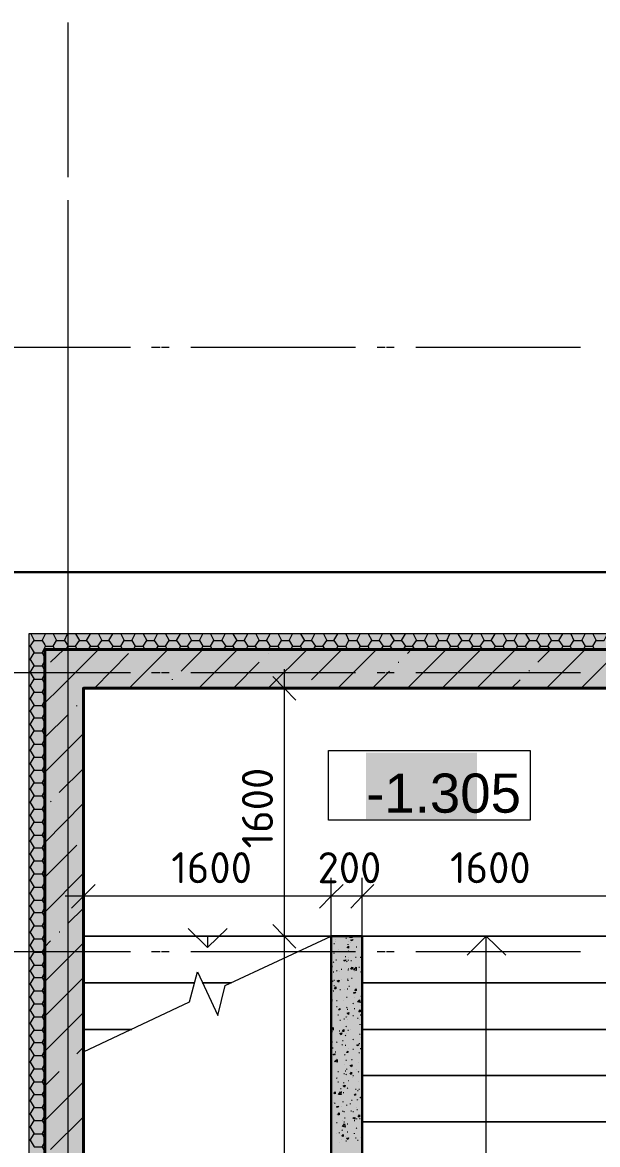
# Model space of a CAD drawing. Header units: millimetres. Extents: x -84737 to 172119, y -43083 to 59399.
# Drawn here: x -77004 to -73293, y 51635 to 58875 of the extents above; entities that cross this region are included whole.
import ezdxf

# ---------------------------------------------------------------- set-up
doc = ezdxf.new("R2010")
doc.units = ezdxf.units.MM
doc.layers.add('PDF _Геометрия', color=7, linetype='Continuous')
doc.layers.add('PDF _Текст', color=7, linetype='Continuous')
doc.layers.add('PDF _Сплошная заливка', color=7, linetype='Continuous', true_color=0xffffff)
doc.styles.add('PDF GOSTCommon', font='arial.ttf')
doc.styles.add('PDF ISOCPEUR', font='isocpeur.ttf')

msp = doc.modelspace()

# ---------------------------------------------------------------- hatches: boundary and pattern name
at = {"layer": 'PDF _Сплошная заливка', "transparency": 33554559}
h = msp.add_hatch(color=256, dxfattribs=at)
h.paths.add_polyline_path([(-69212.4, 54578.8), (-69212.4, 54828.5), (-76860.6, 54828.5), (-76860.6, 54578.8)])
h.paths.add_polyline_path([(-68111.9, 54828.5), (-68111.9, 54578.8), (-66960.6, 54578.8), (-66960.6, 54828.5)])

# ---------------------------------------------------------------- linework, layer by layer
at = {"layer": 'PDF _Геометрия', "lineweight": 9}
for points in [[(-76708.2, 57876), (-76708.2, 58874.9)], [(-76708.2, 57046.4), (-76708.2, 57727.8)], [(-76708.2, 57622), (-76708.2, 57672.8)], [(-76708.2, 56420), (-76708.2, 57423.1)], [(-76708.2, 56792.4), (-76708.2, 56847.5)], [(-77368.5, 56779.7), (-76369.6, 56779.7)], [(-77309.3, 56779.7), (-76306.1, 56779.7)], [(-76170.7, 56779.7), (-76115.7, 56779.7)], [(-76107.2, 56779.7), (-76056.4, 56779.7)], [(-75916.7, 56779.7), (-74917.9, 56779.7)], [(-75853.3, 56779.7), (-74854.4, 56779.7)], [(-74714.7, 56779.7), (-74663.9, 56779.7)], [(-74655.4, 56779.7), (-74604.7, 56779.7)], [(-74465, 56779.7), (-73461.9, 56779.7)], [(-74401.5, 56779.7), (-73402.6, 56779.7)], [(-76708.2, 55594.6), (-76708.2, 56593.5)], [(-76708.2, 56170.3), (-76708.2, 56221)], [(-76708.2, 54968.2), (-76708.2, 55967.1)], [(-76708.2, 55340.7), (-76708.2, 55395.7)], [(-76708.2, 54142.9), (-76708.2, 55141.7)], [(-76953.7, 54849.7), (-76928.3, 54887.8)], [(-76949.5, 54930.1), (-76928.3, 54887.8), (-76877.5, 54887.8), (-76860.6, 54858.2), (-76856.4, 54849.7)], [(-76877.5, 54887.8), (-76860.6, 54921.6), (-76856.4, 54930.1)], [(-76805.6, 54930.1), (-76784.4, 54887.8), (-76733.6, 54887.8), (-76712.5, 54930.1)], [(-76805.6, 54849.7), (-76784.4, 54887.8)], [(-76733.6, 54887.8), (-76708.2, 54849.7), (-76661.7, 54849.7), (-76653.2, 54828.5)], [(-76661.7, 54930.1), (-76636.3, 54887.8), (-76589.7, 54887.8), (-76564.3, 54930.1)], [(-76661.7, 54849.7), (-76636.3, 54887.8)], [(-76589.7, 54887.8), (-76564.3, 54849.7), (-76517.8, 54849.7), (-76505.1, 54828.5)], [(-76517.8, 54849.7), (-76492.4, 54887.8)], [(-76513.5, 54930.1), (-76492.4, 54887.8), (-76445.8, 54887.8), (-76420.4, 54930.1)], [(-76445.8, 54887.8), (-76420.4, 54849.7), (-76369.6, 54849.7), (-76361.2, 54828.5)], [(-76369.6, 54930.1), (-76348.5, 54887.8), (-76297.7, 54887.8), (-76276.5, 54930.1)], [(-76369.6, 54849.7), (-76348.5, 54887.8)], [(-76297.7, 54887.8), (-76276.5, 54849.7), (-76225.7, 54849.7), (-76217.3, 54828.5)], [(-76225.7, 54930.1), (-76200.3, 54887.8), (-76153.8, 54887.8), (-76132.6, 54930.1)], [(-76225.7, 54849.7), (-76200.3, 54887.8)], [(-76153.8, 54887.8), (-76128.4, 54849.7), (-76081.8, 54849.7), (-76069.1, 54828.5)], [(-76081.8, 54930.1), (-76056.4, 54887.8), (-76009.9, 54887.8), (-75984.5, 54930.1)], [(-76081.8, 54849.7), (-76056.4, 54887.8)], [(-76009.9, 54887.8), (-75984.5, 54849.7), (-75937.9, 54849.7), (-75925.2, 54828.5)], [(-75937.9, 54849.7), (-75912.5, 54887.8)], [(-75933.7, 54930.1), (-75912.5, 54887.8), (-75861.7, 54887.8), (-75840.6, 54930.1)], [(-75861.7, 54887.8), (-75840.6, 54849.7), (-75789.8, 54849.7), (-75781.3, 54828.5)], [(-75789.8, 54930.1), (-75768.6, 54887.8), (-75717.8, 54887.8), (-75696.7, 54930.1)], [(-75789.8, 54849.7), (-75768.6, 54887.8)], [(-75717.8, 54887.8), (-75692.4, 54849.7), (-75645.9, 54849.7), (-75633.2, 54828.5)], [(-75645.9, 54930.1), (-75620.5, 54887.8), (-75573.9, 54887.8), (-75548.5, 54930.1)], [(-75645.9, 54849.7), (-75620.5, 54887.8)], [(-75573.9, 54887.8), (-75548.5, 54849.7), (-75502, 54849.7), (-75489.3, 54828.5)], [(-75502, 54849.7), (-75476.6, 54887.8)], [(-75497.7, 54930.1), (-75476.6, 54887.8), (-75430, 54887.8), (-75404.6, 54930.1)], [(-75430, 54887.8), (-75404.6, 54849.7), (-75353.8, 54849.7), (-75345.4, 54828.5)], [(-75353.8, 54930.1), (-75332.7, 54887.8), (-75281.9, 54887.8), (-75260.7, 54930.1)], [(-75353.8, 54849.7), (-75332.7, 54887.8)], [(-75281.9, 54887.8), (-75260.7, 54849.7), (-75209.9, 54849.7), (-75201.4, 54828.5)], [(-75209.9, 54930.1), (-75184.5, 54887.8), (-75138, 54887.8), (-75116.8, 54930.1)], [(-75209.9, 54849.7), (-75184.5, 54887.8)], [(-75138, 54887.8), (-75112.6, 54849.7), (-75066, 54849.7), (-75053.3, 54828.5)], [(-75066, 54849.7), (-75040.6, 54887.8)], [(-75061.8, 54930.1), (-75040.6, 54887.8), (-74994, 54887.8), (-74968.7, 54930.1)], [(-74994, 54887.8), (-74968.7, 54849.7), (-74917.9, 54849.7), (-74909.4, 54828.5)], [(-74917.9, 54930.1), (-74896.7, 54887.8), (-74845.9, 54887.8), (-74824.7, 54930.1)], [(-74917.9, 54849.7), (-74896.7, 54887.8)], [(-74845.9, 54887.8), (-74824.7, 54849.7), (-74774, 54849.7), (-74765.5, 54828.5)], [(-74774, 54930.1), (-74748.6, 54887.8), (-74702, 54887.8), (-74680.8, 54930.1)], [(-74774, 54849.7), (-74748.6, 54887.8)], [(-74702, 54887.8), (-74676.6, 54849.7), (-74630, 54849.7), (-74617.4, 54828.5)], [(-74630, 54930.1), (-74604.7, 54887.8), (-74558.1, 54887.8), (-74532.7, 54930.1)], [(-74630, 54849.7), (-74604.7, 54887.8)], [(-74558.1, 54887.8), (-74532.7, 54849.7), (-74486.1, 54849.7), (-74473.4, 54828.5)], [(-74486.1, 54849.7), (-74460.7, 54887.8)], [(-74481.9, 54930.1), (-74460.7, 54887.8), (-74410, 54887.8), (-74388.8, 54930.1)], [(-74410, 54887.8), (-74388.8, 54849.7), (-74338, 54849.7), (-74329.5, 54828.5)], [(-74338, 54930.1), (-74316.8, 54887.8), (-74266, 54887.8), (-74244.9, 54930.1)], [(-74338, 54849.7), (-74316.8, 54887.8)], [(-74266, 54887.8), (-74240.7, 54849.7), (-74194.1, 54849.7), (-74185.6, 54828.5)], [(-74194.1, 54930.1), (-74168.7, 54887.8), (-74122.1, 54887.8), (-74096.7, 54930.1)], [(-74194.1, 54849.7), (-74168.7, 54887.8)], [(-74122.1, 54887.8), (-74096.7, 54849.7), (-74050.2, 54849.7), (-74037.5, 54828.5)], [(-74050.2, 54849.7), (-74024.8, 54887.8)], [(-74046, 54930.1), (-74024.8, 54887.8), (-73978.2, 54887.8), (-73952.8, 54930.1)], [(-73978.2, 54887.8), (-73952.8, 54849.7), (-73902, 54849.7), (-73893.6, 54828.5)], [(-73902, 54930.1), (-73880.9, 54887.8), (-73830.1, 54887.8), (-73808.9, 54930.1)], [(-73902, 54849.7), (-73880.9, 54887.8)], [(-73830.1, 54887.8), (-73808.9, 54849.7), (-73758.1, 54849.7), (-73749.7, 54828.5)], [(-73758.1, 54930.1), (-73732.7, 54887.8), (-73686.2, 54887.8), (-73665, 54930.1)], [(-73758.1, 54849.7), (-73732.7, 54887.8)], [(-73686.2, 54887.8), (-73660.8, 54849.7), (-73614.2, 54849.7), (-73601.5, 54828.5)], [(-73614.2, 54930.1), (-73588.8, 54887.8), (-73542.3, 54887.8), (-73516.9, 54930.1)], [(-73614.2, 54849.7), (-73588.8, 54887.8)], [(-73542.3, 54887.8), (-73516.9, 54849.7), (-73470.3, 54849.7), (-73457.6, 54828.5)], [(-73470.3, 54849.7), (-73444.9, 54887.8)], [(-73466.1, 54930.1), (-73444.9, 54887.8), (-73394.1, 54887.8), (-73373, 54930.1)], [(-73394.1, 54887.8), (-73373, 54849.7), (-73322.2, 54849.7), (-73313.7, 54828.5)], [(-73322.2, 54930.1), (-73301, 54887.8), (-73250.2, 54887.8), (-73229.1, 54930.1)], [(-73322.2, 54849.7), (-73301, 54887.8)], [(-76962.2, 54849.7), (-76953.7, 54849.7), (-76928.3, 54807.4), (-76877.5, 54807.4), (-76860.6, 54773.5)], [(-76953.7, 54765), (-76928.3, 54807.4)], [(-76877.5, 54807.4), (-76860.6, 54841.2), (-76856.4, 54849.7), (-76805.6, 54849.7), (-76797.1, 54828.5)], [(-76860.6, 54485.7), (-76763.3, 54578.8), (-76513.5, 54828.5)], [(-76822.5, 54748.1), (-76737.9, 54828.5)], [(-76720.9, 54828.5), (-76708.2, 54849.7)], [(-76577, 54828.5), (-76564.3, 54849.7)], [(-76428.9, 54828.5), (-76420.4, 54849.7)], [(-76314.6, 54578.8), (-76064.9, 54828.5)], [(-76285, 54828.5), (-76276.5, 54849.7)], [(-76141.1, 54828.5), (-76128.4, 54849.7)], [(-75992.9, 54828.5), (-75984.5, 54849.7)], [(-75980.2, 54688.9), (-75840.6, 54828.5)], [(-75866, 54578.8), (-75616.2, 54828.5)], [(-75849, 54828.5), (-75840.6, 54849.7)], [(-75705.1, 54828.5), (-75692.4, 54849.7)], [(-75561.2, 54828.5), (-75548.5, 54849.7)], [(-75417.3, 54578.8), (-75167.6, 54828.5)], [(-75413.1, 54828.5), (-75404.6, 54849.7)], [(-75269.2, 54828.5), (-75260.7, 54849.7)], [(-75138, 54633.8), (-74943.3, 54828.5)], [(-75125.3, 54828.5), (-75112.6, 54849.7)], [(-74977.1, 54828.5), (-74968.7, 54849.7)], [(-74968.7, 54578.8), (-74718.9, 54828.5)], [(-74833.2, 54828.5), (-74824.7, 54849.7)], [(-74689.3, 54828.5), (-74676.6, 54849.7)], [(-74545.4, 54828.5), (-74532.7, 54849.7)], [(-74520, 54578.8), (-74270.3, 54828.5)], [(-74520, 54803.1), (-74494.6, 54828.5)], [(-74397.3, 54828.5), (-74388.8, 54849.7)], [(-74295.7, 54578.8), (-74046, 54828.5)], [(-74253.3, 54828.5), (-74240.7, 54849.7)], [(-74109.4, 54828.5), (-74096.7, 54849.7)], [(-74071.3, 54578.8), (-73821.6, 54828.5)], [(-73961.3, 54828.5), (-73952.8, 54849.7)], [(-73817.4, 54828.5), (-73808.9, 54849.7)], [(-73677.7, 54748.1), (-73597.3, 54828.5)], [(-73673.5, 54828.5), (-73660.8, 54849.7)], [(-73622.7, 54578.8), (-73373, 54828.5)], [(-73525.3, 54828.5), (-73516.9, 54849.7)], [(-73381.4, 54828.5), (-73373, 54849.7)], [(-76962.2, 54765), (-76953.7, 54765), (-76928.3, 54722.7), (-76877.5, 54722.7), (-76860.6, 54688.9)], [(-76877.5, 54722.7), (-76860.6, 54756.6)], [(-76708.2, 54714.3), (-76708.2, 54769.3)], [(-76538.9, 54578.8), (-76318.8, 54803.1)], [(-75641.6, 54578.8), (-75476.6, 54748.1)], [(-75417.3, 54803.1), (-75417.3, 54803.1)], [(-74579.3, 54748.1), (-74575, 54748.1)], [(-73398.4, 54578.8), (-73174, 54803.1)], [(-77368.5, 54680.4), (-76369.6, 54680.4)], [(-77309.3, 54680.4), (-76306.1, 54680.4)], [(-76962.2, 54680.4), (-76953.7, 54680.4), (-76928.3, 54638.1), (-76877.5, 54638.1), (-76860.6, 54604.2)], [(-76953.7, 54680.4), (-76928.3, 54722.7)], [(-76877.5, 54638.1), (-76860.6, 54671.9)], [(-76170.7, 54680.4), (-76115.7, 54680.4)], [(-76107.2, 54680.4), (-76056.4, 54680.4)], [(-75916.7, 54680.4), (-74917.9, 54680.4)], [(-75853.3, 54680.4), (-74854.4, 54680.4)], [(-75315.7, 54701.6), (-75315.7, 52978.9), (-75315.7, 47722), (-75315.7, 44458.7)], [(-74744.3, 54578.8), (-74634.3, 54688.9)], [(-74714.7, 54680.4), (-74663.9, 54680.4)], [(-74655.4, 54680.4), (-74604.7, 54680.4)], [(-74465, 54680.4), (-73461.9, 54680.4)], [(-74401.5, 54680.4), (-73402.6, 54680.4)], [(-73737, 54688.9), (-73732.7, 54693.1)], [(-76962.2, 54595.7), (-76953.7, 54595.7), (-76928.3, 54553.4), (-76877.5, 54553.4), (-76860.6, 54519.6)], [(-76953.7, 54595.7), (-76928.3, 54638.1)], [(-76035.3, 54633.8), (-76035.3, 54638.1)], [(-73847, 54578.8), (-73792, 54633.8)], [(-76953.7, 54511.1), (-76928.3, 54553.4)], [(-76877.5, 54553.4), (-76860.6, 54587.3)], [(-76610.9, 54578.8), (-76610.9, 52978.9), (-75011, 52978.9), (-74812, 52978.9), (-73212.1, 52978.9), (-74812, 52978.9), (-74812, 52678.4), (-74812, 52377.9), (-74812, 52081.6), (-74812, 51781.1), (-74812, 51480.6), (-74812, 51180.1), (-74812, 50879.5), (-74812, 50579), (-74812, 50278.5), (-74812, 49978), (-73212.1, 49978)], [(-73212.1, 52978.9), (-73212.1, 54578.8), (-76073.4, 54578.8)], [(-74816.3, 54578.8), (-75315.7, 54578.8), (-75434.2, 54578.8)], [(-75193, 54578.8), (-75193, 54578.8)], [(-76962.2, 54511.1), (-76953.7, 54511.1), (-76928.3, 54468.8), (-76877.5, 54468.8), (-76860.6, 54439.1)], [(-76953.7, 54430.7), (-76928.3, 54468.8)], [(-76877.5, 54468.8), (-76860.6, 54502.6)], [(-76708.2, 53516.4), (-76708.2, 54515.3)], [(-76653.2, 54464.5), (-76653.2, 54468.8)], [(-76962.2, 54430.7), (-76953.7, 54430.7), (-76928.3, 54388.3), (-76877.5, 54388.3), (-76860.6, 54354.5)], [(-76953.7, 54346), (-76928.3, 54388.3)], [(-76877.5, 54388.3), (-76860.6, 54422.2)], [(-76860.6, 54261.4), (-76708.2, 54409.5)], [(-76962.2, 54346), (-76953.7, 54346), (-76928.3, 54303.7), (-76877.5, 54303.7), (-76860.6, 54269.8)], [(-76953.7, 54261.4), (-76928.3, 54303.7)], [(-76877.5, 54303.7), (-76860.6, 54337.6)], [(-76962.2, 54261.4), (-76953.7, 54261.4), (-76928.3, 54219), (-76877.5, 54219), (-76860.6, 54185.2)], [(-76877.5, 54219), (-76860.6, 54252.9)], [(-76860.6, 54037), (-76610.9, 54286.8)], [(-76962.2, 54176.7), (-76953.7, 54176.7), (-76928.3, 54134.4), (-76877.5, 54134.4), (-76860.6, 54100.5)], [(-76953.7, 54176.7), (-76928.3, 54219)], [(-76877.5, 54134.4), (-76860.6, 54168.3)], [(-76962.2, 54092.1), (-76953.7, 54092.1), (-76928.3, 54049.7), (-76877.5, 54049.7), (-76860.6, 54020.1)], [(-76953.7, 54092.1), (-76928.3, 54134.4)], [(-76877.5, 54049.7), (-76860.6, 54083.6)], [(-76962.2, 54011.6), (-76953.7, 54011.6), (-76928.3, 53969.3), (-76877.5, 53969.3), (-76860.6, 53935.5)], [(-76953.7, 54011.6), (-76928.3, 54049.7)], [(-76767.5, 53905.8), (-76610.9, 54062.4)], [(-76953.7, 53927), (-76928.3, 53969.3)], [(-76877.5, 53969.3), (-76860.6, 54003.2)], [(-76708.2, 53888.9), (-76708.2, 53939.7)], [(-76962.2, 53927), (-76953.7, 53927), (-76928.3, 53884.7), (-76877.5, 53884.7), (-76860.6, 53850.8)], [(-76953.7, 53842.3), (-76928.3, 53884.7)], [(-76877.5, 53884.7), (-76860.6, 53918.5)], [(-76962.2, 53842.3), (-76953.7, 53842.3), (-76928.3, 53800), (-76877.5, 53800), (-76860.6, 53766.2)], [(-76953.7, 53508), (-76928.3, 53550.3), (-76877.5, 53550.3), (-76860.6, 53584.2), (-76610.9, 53838.1)], [(-76953.7, 53757.7), (-76928.3, 53800)], [(-76877.5, 53800), (-76860.6, 53833.9)], [(-76822.5, 53846.6), (-76818.3, 53850.8)], [(-76962.2, 53757.7), (-76953.7, 53757.7), (-76928.3, 53715.4), (-76877.5, 53715.4), (-76860.6, 53681.5)], [(-76877.5, 53715.4), (-76860.6, 53749.2)], [(-76610.9, 53736.5), (-76610.9, 53237.1), (-76610.9, 53118.6)], [(-76962.2, 53673), (-76953.7, 53673), (-76928.3, 53630.7), (-76877.5, 53630.7), (-76860.6, 53601.1)], [(-76953.7, 53673), (-76928.3, 53715.4)], [(-76877.5, 53630.7), (-76860.6, 53664.6)], [(-76708.2, 52686.9), (-76708.2, 53690)], [(-76962.2, 53592.6), (-76953.7, 53592.6), (-76928.3, 53550.3)], [(-76953.7, 53592.6), (-76928.3, 53630.7)], [(-76962.2, 53508), (-76953.7, 53508), (-76928.3, 53465.6), (-76877.5, 53465.6), (-76860.6, 53431.8)], [(-76860.6, 53516.4), (-76877.5, 53550.3)], [(-76860.6, 53359.8), (-76653.2, 53567.2)], [(-76953.7, 53423.3), (-76928.3, 53465.6)], [(-76877.5, 53465.6), (-76860.6, 53499.5)], [(-76962.2, 53423.3), (-76953.7, 53423.3), (-76928.3, 53381), (-76877.5, 53381), (-76860.6, 53347.1)], [(-76953.7, 53338.7), (-76928.3, 53381)], [(-76877.5, 53381), (-76860.6, 53414.9)], [(-76860.6, 53135.5), (-76610.9, 53385.2)], [(-76962.2, 53338.7), (-76953.7, 53338.7), (-76928.3, 53296.3), (-76877.5, 53296.3), (-76860.6, 53262.5)], [(-76953.7, 53254), (-76928.3, 53296.3)], [(-76877.5, 53296.3), (-76860.6, 53330.2)], [(-76708.2, 53262.5), (-76708.2, 53317.5)], [(-75011, 52737.6), (-75011, 53237.1), (-75011, 53355.6)], [(-74812, 52737.6), (-74812, 53237.1), (-74812, 53355.6)], [(-76962.2, 53254), (-76953.7, 53254), (-76928.3, 53211.7), (-76877.5, 53211.7), (-76860.6, 53182.1)], [(-76877.5, 53211.7), (-76860.6, 53245.6)], [(-72962.4, 53067.8), (-73009, 53118.6), (-73009, 53237.1), (-73212.1, 53237.1), (-74812, 53237.1), (-75011, 53237.1), (-76729.4, 53237.1)], [(-76962.2, 53173.6), (-76953.7, 53173.6), (-76928.3, 53131.3), (-76877.5, 53131.3), (-76860.6, 53097.4)], [(-76953.7, 53173.6), (-76928.3, 53211.7)], [(-76877.5, 53131.3), (-76860.6, 53165.1)], [(-76708.2, 52064.7), (-76708.2, 53063.6), (-76610.9, 53160.9)], [(-76962.2, 53088.9), (-76953.7, 53088.9), (-76928.3, 53046.6), (-76877.5, 53046.6), (-76860.6, 53012.8)], [(-76953.7, 53088.9), (-76928.3, 53131.3)], [(-76877.5, 53046.6), (-76860.6, 53080.5)], [(-76962.2, 53004.3), (-76953.7, 53004.3), (-76928.3, 52962), (-76877.5, 52962), (-76860.6, 52928.1)], [(-76953.7, 53004.3), (-76928.3, 53046.6)], [(-76877.5, 52962), (-76860.6, 52995.8)], [(-76767.5, 53008.5), (-76763.3, 53008.5)], [(-75810.9, 52978.9), (-75810.9, 52906.9), (-75933.7, 53029.7)], [(-75810.9, 52906.9), (-75684, 53029.7)], [(-76953.7, 52919.6), (-76928.3, 52962)], [(-76953.7, 52835), (-76928.3, 52877.3), (-76877.5, 52877.3), (-76860.6, 52911.2), (-76822.5, 52949.3)], [(-76860.6, 52686.9), (-76610.9, 52936.6)], [(-74816.3, 52978.9), (-75315.7, 52978.9), (-75434.2, 52978.9)], [(-74994, 52932.3), (-74989.8, 52932.3)], [(-74985.6, 52957.7), (-74985.6, 52957.7)], [(-74981.4, 52945), (-74981.4, 52945)], [(-74917.9, 52966.2), (-74913.6, 52966.2)], [(-74905.2, 52928.1), (-74905.2, 52923.9)], [(-74896.7, 52945), (-74896.7, 52945)], [(-74875.5, 52978.9), (-74875.5, 52970.4), (-74892.5, 52970.4), (-74884, 52978.9)], [(-74884, 52940.8), (-74884, 52940.8)], [(-74012.1, 52978.9), (-74134.8, 52856.2)], [(-74012.1, 49978), (-74012.1, 50278.5), (-74012.1, 50579), (-74012.1, 50879.5), (-74012.1, 51180.1), (-74012.1, 51480.6), (-74012.1, 51781.1), (-74012.1, 52081.6), (-74012.1, 52377.9), (-74012.1, 52678.4), (-74012.1, 52978.9), (-73885.1, 52856.2)], [(-77368.5, 52881.6), (-76369.6, 52881.6)], [(-77309.3, 52881.6), (-76306.1, 52881.6)], [(-76962.2, 52919.6), (-76953.7, 52919.6), (-76928.3, 52877.3)], [(-76860.6, 52843.5), (-76877.5, 52877.3)], [(-76170.7, 52881.6), (-76115.7, 52881.6)], [(-76107.2, 52881.6), (-76056.4, 52881.6)], [(-75916.7, 52881.6), (-74917.9, 52881.6)], [(-75853.3, 52881.6), (-74854.4, 52881.6)], [(-75011, 52906.9), (-75011, 52906.9)], [(-74994, 52868.9), (-74989.8, 52873.1)], [(-74964.4, 52894.2), (-74964.4, 52894.2)], [(-74900.9, 52885.8), (-74896.7, 52885.8)], [(-74850.1, 52911.2), (-74845.9, 52911.2)], [(-74714.7, 52881.6), (-74663.9, 52881.6)], [(-74655.4, 52881.6), (-74604.7, 52881.6)], [(-74465, 52881.6), (-73461.9, 52881.6)], [(-74401.5, 52881.6), (-73402.6, 52881.6)], [(-76962.2, 52835), (-76953.7, 52835), (-76928.3, 52792.7), (-76877.5, 52792.7), (-76860.6, 52763)], [(-76953.7, 52754.6), (-76928.3, 52792.7)], [(-76877.5, 52792.7), (-76860.6, 52826.5)], [(-75011, 52784.2), (-75006.7, 52788.4), (-75006.7, 52780), (-75011, 52780)], [(-74998.3, 52809.6), (-74994, 52813.8)], [(-74981.4, 52826.5), (-74977.1, 52826.5)], [(-74922.1, 52847.7), (-74917.9, 52847.7)], [(-74913.6, 52818.1), (-74909.4, 52813.8)], [(-74900.9, 52822.3), (-74900.9, 52826.5)], [(-74896.7, 52839.2), (-74896.7, 52839.2)], [(-74884, 52822.3), (-74879.8, 52822.3)], [(-74854.4, 52843.5), (-74850.1, 52843.5)], [(-74833.2, 52780), (-74829, 52780)], [(-74824.7, 52843.5), (-74820.5, 52843.5)], [(-76962.2, 52754.6), (-76953.7, 52754.6), (-76928.3, 52712.2), (-76877.5, 52712.2), (-76860.6, 52678.4)], [(-76953.7, 52669.9), (-76928.3, 52712.2)], [(-76877.5, 52712.2), (-76860.6, 52746.1)], [(-76860.6, 52462.5), (-76610.9, 52712.2)], [(-74998.3, 52750.3), (-74994, 52750.3)], [(-74977.1, 52758.8), (-74972.9, 52754.6)], [(-74956, 52754.6), (-74956, 52754.6)], [(-74947.5, 52767.3), (-74943.3, 52767.3)], [(-74905.2, 52763), (-74900.9, 52763)], [(-74900.9, 52771.5), (-74896.7, 52771.5)], [(-74879.8, 52708), (-74875.5, 52708)], [(-74871.3, 52775.7), (-74867.1, 52775.7)], [(-74858.6, 52750.3), (-74858.6, 52750.3)], [(-74812, 52746.1), (-74812, 52741.9), (-74820.5, 52750.3), (-74812, 52754.6)], [(-74816.3, 52712.2), (-74812, 52716.5)], [(-74812, 52775.7), (-74812, 52775.7)], [(-76962.2, 52669.9), (-76953.7, 52669.9), (-76928.3, 52627.6), (-76877.5, 52627.6), (-76860.6, 52593.7)], [(-76877.5, 52627.6), (-76860.6, 52661.5)], [(-75011, 52674.2), (-75011, 52674.2)], [(-75002.5, 52686.9), (-74998.3, 52691.1)], [(-74994, 52695.3), (-74989.8, 52695.3)], [(-74994, 52661.5), (-74989.8, 52661.5)], [(-74956, 52636.1), (-74951.7, 52636.1)], [(-74947.5, 52699.6), (-74947.5, 52699.6)], [(-74926.3, 52636.1), (-74926.3, 52636.1)], [(-74909.4, 52640.3), (-74905.2, 52640.3)], [(-74905.2, 52699.6), (-74905.2, 52703.8)], [(-74905.2, 52695.3), (-74905.2, 52691.1)], [(-74896.7, 52657.2), (-74892.5, 52657.2)], [(-74816.3, 52653), (-74816.3, 52653)], [(-73212.1, 52678.4), (-74812, 52678.4), (-73212.1, 52678.4), (-73212.1, 52377.9), (-73212.1, 52081.6), (-73212.1, 51781.1), (-73212.1, 51480.6), (-73212.1, 51180.1), (-73212.1, 50879.5), (-73212.1, 50579), (-73212.1, 50278.5), (-74812, 50278.5), (-73212.1, 50278.5), (-73212.1, 49978), (-74812, 49978), (-74812, 49982.2)], [(-74812, 52653), (-74812, 52653)], [(-76962.2, 52585.3), (-76953.7, 52585.3), (-76928.3, 52542.9), (-76877.5, 52542.9), (-76860.6, 52509.1)], [(-76953.7, 52585.3), (-76928.3, 52627.6)], [(-76877.5, 52542.9), (-76860.6, 52576.8)], [(-75006.7, 52568.3), (-75002.5, 52568.3)], [(-75002.5, 52627.6), (-75002.5, 52627.6)], [(-74998.3, 52627.6), (-74994, 52627.6)], [(-74977.1, 52564.1), (-74972.9, 52564.1)], [(-74930.6, 52564.1), (-74930.6, 52564.1)], [(-74913.6, 52585.3), (-74909.4, 52585.3)], [(-74909.4, 52581), (-74909.4, 52581)], [(-74858.6, 52631.8), (-74854.4, 52631.8)], [(-74858.6, 52581), (-74858.6, 52581)], [(-74820.5, 52589.5), (-74816.3, 52593.7)], [(-74816.3, 52585.3), (-74812, 52585.3)], [(-76962.2, 52500.6), (-76953.7, 52500.6), (-76928.3, 52458.3), (-76877.5, 52458.3), (-76860.6, 52424.4)], [(-76953.7, 52500.6), (-76928.3, 52542.9)], [(-76877.5, 52458.3), (-76860.6, 52492.2)], [(-75011, 52559.9), (-75006.7, 52559.9), (-75011, 52551.4)], [(-75011, 52551.4), (-75011, 52551.4)], [(-75006.7, 52504.9), (-75006.7, 52509.1)], [(-74977.1, 52526), (-74972.9, 52526)], [(-74913.6, 52517.5), (-74909.4, 52521.8)], [(-74909.4, 52509.1), (-74905.2, 52509.1)], [(-74871.3, 52547.2), (-74867.1, 52542.9)], [(-74862.8, 52513.3), (-74858.6, 52513.3)], [(-74833.2, 52559.9), (-74829, 52559.9)], [(-74820.5, 52530.2), (-74820.5, 52530.2)], [(-76953.7, 52416), (-76928.3, 52458.3)], [(-76860.6, 52238.2), (-76610.9, 52487.9)], [(-76708.2, 52437.1), (-76708.2, 52487.9)], [(-75011, 52445.6), (-75006.7, 52445.6)], [(-74968.7, 52471), (-74964.4, 52471)], [(-74956, 52437.1), (-74951.7, 52437.1)], [(-74930.6, 52445.6), (-74926.3, 52445.6)], [(-74917.9, 52458.3), (-74913.6, 52458.3)], [(-74909.4, 52441.4), (-74909.4, 52441.4)], [(-74905.2, 52462.5), (-74905.2, 52462.5)], [(-74871.3, 52466.8), (-74867.1, 52466.8)], [(-74841.7, 52449.8), (-74837.4, 52449.8)], [(-74829, 52441.4), (-74829, 52441.4)], [(-74824.7, 52471), (-74820.5, 52471)], [(-76962.2, 52416), (-76953.7, 52416), (-76928.3, 52373.6), (-76877.5, 52373.6), (-76860.6, 52344)], [(-76953.7, 52335.5), (-76928.3, 52373.6)], [(-76877.5, 52373.6), (-76860.6, 52407.5)], [(-75011, 52386.3), (-75011, 52386.3)], [(-75006.7, 52365.2), (-75002.5, 52365.2)], [(-75002.5, 52377.9), (-75002.5, 52377.9)], [(-74960.2, 52369.4), (-74956, 52369.4)], [(-74917.9, 52394.8), (-74913.6, 52399)], [(-74913.6, 52352.5), (-74913.6, 52352.5)], [(-74905.2, 52373.6), (-74900.9, 52373.6)], [(-74888.2, 52377.9), (-74888.2, 52377.9)], [(-74829, 52348.2), (-74824.7, 52348.2)], [(-74824.7, 52407.5), (-74824.7, 52411.7)], [(-74812, 52344), (-74816.3, 52348.2), (-74812, 52352.5)], [(-76962.2, 52335.5), (-76953.7, 52335.5), (-76928.3, 52293.2), (-76877.5, 52293.2), (-76860.6, 52259.4)], [(-76953.7, 52250.9), (-76928.3, 52293.2)], [(-76877.5, 52293.2), (-76860.6, 52327.1)], [(-75006.7, 52297.5), (-75002.5, 52297.5)], [(-74977.1, 52297.5), (-74972.9, 52293.2)], [(-74943.3, 52280.5), (-74939, 52276.3)], [(-74939, 52305.9), (-74934.8, 52305.9)], [(-74922.1, 52335.5), (-74917.9, 52339.8)], [(-74922.1, 52276.3), (-74917.9, 52276.3)], [(-74871.3, 52314.4), (-74867.1, 52310.2)], [(-74845.9, 52276.3), (-74841.7, 52276.3)], [(-74829, 52284.8), (-74829, 52289)], [(-74820.5, 52322.9), (-74820.5, 52322.9)], [(-76962.2, 52250.9), (-76953.7, 52250.9), (-76928.3, 52208.6), (-76877.5, 52208.6), (-76860.6, 52174.7)], [(-76953.7, 52166.2), (-76928.3, 52208.6)], [(-76877.5, 52208.6), (-76860.6, 52242.4)], [(-76708.2, 51235.1), (-76708.2, 52234)], [(-76653.2, 52221.3), (-76610.9, 52263.6)], [(-75002.5, 52259.4), (-74998.3, 52259.4)], [(-74985.6, 52234), (-74981.4, 52234)], [(-74926.3, 52212.8), (-74922.1, 52217)], [(-74905.2, 52229.7), (-74905.2, 52229.7)], [(-74900.9, 52255.1), (-74900.9, 52255.1)], [(-74871.3, 52250.9), (-74867.1, 52250.9)], [(-74833.2, 52225.5), (-74829, 52229.7)], [(-74824.7, 52255.1), (-74820.5, 52255.1)], [(-76962.2, 52166.2), (-76953.7, 52166.2), (-76928.3, 52123.9), (-76877.5, 52123.9), (-76860.6, 52090.1)], [(-76877.5, 52123.9), (-76860.6, 52157.8)], [(-76708.2, 52166.2), (-76708.2, 52166.2)], [(-74977.1, 52187.4), (-74977.1, 52187.4)], [(-74926.3, 52153.5), (-74926.3, 52153.5)], [(-74917.9, 52178.9), (-74913.6, 52178.9)], [(-74879.8, 52183.2), (-74875.5, 52183.2)], [(-74871.3, 52183.2), (-74871.3, 52183.2)], [(-74833.2, 52166.2), (-74833.2, 52166.2)], [(-76962.2, 52081.6), (-76953.7, 52081.6), (-76928.3, 52039.3), (-76877.5, 52039.3), (-76860.6, 52005.4)], [(-76953.7, 52081.6), (-76928.3, 52123.9)], [(-76877.5, 52039.3), (-76860.6, 52073.1)], [(-76860.6, 52013.9), (-76767.5, 52107)], [(-75011, 52102.8), (-75011, 52107)], [(-75011, 52102.8), (-75011, 52102.8)], [(-74977.1, 52064.7), (-74977.1, 52060.4)], [(-74972.9, 52068.9), (-74972.9, 52068.9)], [(-74968.7, 52107), (-74964.4, 52107)], [(-74930.6, 52094.3), (-74926.3, 52094.3)], [(-74922.1, 52111.2), (-74917.9, 52111.2)], [(-74917.9, 52090.1), (-74913.6, 52085.8)], [(-74913.6, 52123.9), (-74913.6, 52119.7)], [(-74875.5, 52064.7), (-74875.5, 52064.7)], [(-74871.3, 52081.6), (-74867.1, 52081.6)], [(-74850.1, 52119.7), (-74850.1, 52119.7)], [(-74837.4, 52102.8), (-74833.2, 52107)], [(-74816.3, 52085.8), (-74816.3, 52085.8)], [(-76962.2, 51996.9), (-76953.7, 51996.9), (-76928.3, 51958.9), (-76877.5, 51958.9), (-76860.6, 51925)], [(-76953.7, 51996.9), (-76928.3, 52039.3)], [(-76877.5, 51958.9), (-76860.6, 51988.5)], [(-76860.6, 51789.5), (-76610.9, 52039.3)], [(-74968.7, 52039.3), (-74964.4, 52039.3)], [(-74951.7, 51996.9), (-74947.5, 51996.9)], [(-74930.6, 52030.8), (-74930.6, 52035)], [(-74909.4, 52001.2), (-74905.2, 51996.9)], [(-74900.9, 52047.7), (-74896.7, 52047.7)], [(-74854.4, 51992.7), (-74850.1, 51992.7)], [(-74841.7, 51984.2), (-74837.4, 51984.2)], [(-74837.4, 52043.5), (-74837.4, 52043.5)], [(-74833.2, 51992.7), (-74829, 51992.7)], [(-76962.2, 51916.5), (-76953.7, 51916.5), (-76928.3, 51874.2), (-76877.5, 51874.2), (-76860.6, 51840.3)], [(-76953.7, 51916.5), (-76928.3, 51958.9)], [(-74947.5, 51975.8), (-74943.3, 51975.8)], [(-74934.8, 51971.5), (-74930.6, 51971.5)], [(-74934.8, 51908.1), (-74934.8, 51912.3)], [(-74879.8, 51920.8), (-74875.5, 51920.8)], [(-74841.7, 51920.8), (-74841.7, 51925)], [(-74833.2, 51925), (-74833.2, 51925)], [(-76953.7, 51831.9), (-76928.3, 51874.2)], [(-76877.5, 51874.2), (-76860.6, 51908.1)], [(-76708.2, 51810.7), (-76708.2, 51861.5)], [(-74994, 51903.8), (-74994, 51903.8)], [(-74989.8, 51903.8), (-74985.6, 51899.6)], [(-74947.5, 51878.4), (-74947.5, 51878.4)], [(-74939, 51848.8), (-74934.8, 51853)], [(-74930.6, 51848.8), (-74926.3, 51848.8)], [(-74913.6, 51891.1), (-74913.6, 51886.9)], [(-74888.2, 51899.6), (-74888.2, 51895.4)], [(-74884, 51853), (-74879.8, 51853)], [(-74871.3, 51848.8), (-74867.1, 51848.8)], [(-74850.1, 51874.2), (-74850.1, 51874.2)], [(-74845.9, 51861.5), (-74841.7, 51861.5)], [(-74812, 51861.5), (-74812, 51861.5)], [(-76962.2, 51831.9), (-76953.7, 51831.9), (-76928.3, 51789.5), (-76877.5, 51789.5), (-76860.6, 51755.7)], [(-76953.7, 51747.2), (-76928.3, 51789.5)], [(-76877.5, 51789.5), (-76860.6, 51823.4)], [(-76822.5, 51603.3), (-76610.9, 51814.9)], [(-74977.1, 51831.9), (-74977.1, 51831.9)], [(-74977.1, 51776.9), (-74972.9, 51776.9)], [(-74939, 51789.5), (-74939, 51789.5)], [(-74930.6, 51781.1), (-74926.3, 51781.1)], [(-74926.3, 51806.5), (-74922.1, 51806.5)], [(-74909.4, 51768.4), (-74905.2, 51768.4)], [(-74862.8, 51789.5), (-74858.6, 51789.5)], [(-74845.9, 51798), (-74845.9, 51802.2)], [(-74829, 51802.2), (-74824.7, 51802.2)], [(-76962.2, 51747.2), (-76953.7, 51747.2), (-76928.3, 51704.9), (-76877.5, 51704.9), (-76860.6, 51671)], [(-76953.7, 51662.6), (-76928.3, 51704.9)], [(-76877.5, 51704.9), (-76860.6, 51738.8)], [(-74977.1, 51709.1), (-74977.1, 51709.1)], [(-74960.2, 51713.4), (-74960.2, 51709.1)], [(-74943.3, 51726.1), (-74939, 51730.3)], [(-74909.4, 51717.6), (-74905.2, 51717.6)], [(-74862.8, 51709.1), (-74862.8, 51704.9)], [(-74850.1, 51738.8), (-74845.9, 51743)], [(-76962.2, 51662.6), (-76953.7, 51662.6), (-76928.3, 51620.2), (-76877.5, 51620.2), (-76860.6, 51586.4)], [(-76877.5, 51620.2), (-76860.6, 51654.1)], [(-74956, 51645.6), (-74956, 51645.6)], [(-74943.3, 51666.8), (-74943.3, 51666.8)], [(-74922.1, 51688), (-74922.1, 51688)], [(-74917.9, 51658.3), (-74913.6, 51658.3)], [(-74854.4, 51679.5), (-74850.1, 51679.5)], [(-74841.7, 51662.6), (-74837.4, 51662.6)], [(-74824.7, 51683.7), (-74824.7, 51683.7)], [(-74812, 51679.5), (-74812, 51683.7)], [(-74812, 51679.5), (-74812, 51679.5)]]:
    msp.add_lwpolyline(points, dxfattribs=at)
at = {"layer": 'PDF _Геометрия', "lineweight": 30}
for points in [[(-77360.1, 55328), (-77360.1, 33331.3), (-40663.7, 33331.3), (-40663.7, 41131.9), (-26865.5, 41131.9), (-26865.5, 57427.3), (-47363.8, 57427.3), (-47363.8, 55328)], [(-74812, 47722), (-74812, 52978.9), (-75011, 52978.9), (-75011, 47722)]]:
    msp.add_lwpolyline(points, close=True, dxfattribs=at)
at = {"layer": 'PDF _Геометрия', "lineweight": 18}
for points in [[(-65860.2, 53029.7), (-65860.2, 53131.3), (-66859.1, 53131.3), (-66859.1, 54828.5), (-66859.1, 54930.1), (-76860.6, 54930.1), (-76962.2, 54930.1), (-76962.2, 33830.8), (-76962.2, 33729.2), (-41061.5, 33729.2), (-41061.5, 33830.8), (-41061.5, 41529.8), (-27364.9, 41529.8), (-27263.4, 41529.8), (-27263.4, 56927.9), (-27263.4, 57029.5), (-43063.5, 57029.5), (-43063.5, 56927.9)], [(-27614.7, 56927.9), (-27364.9, 56927.9), (-27364.9, 41631.4), (-41061.5, 41631.4), (-41163.1, 41631.4), (-41163.1, 33830.8), (-76860.6, 33830.8), (-76860.6, 54828.5)]]:
    msp.add_lwpolyline(points, dxfattribs=at)
at = {"layer": 'PDF _Геометрия', "lineweight": 40}
for points in [[(-66960.6, 54828.5), (-76860.6, 54828.5), (-76860.6, 54578.8), (-76860.6, 33830.8), (-76610.9, 33830.8), (-41163.1, 33830.8), (-41163.1, 34080.5), (-41163.1, 41631.4), (-27614.7, 41631.4), (-27364.9, 41631.4), (-27364.9, 56927.9), (-27614.7, 56927.9), (-43063.5, 56927.9)], [(-66859.1, 53029.7), (-66960.6, 53029.7), (-66960.6, 54578.8), (-66960.6, 54828.5), (-76860.6, 54828.5)], [(-41412.8, 44128.6), (-41412.8, 34080.5), (-76610.9, 34080.5), (-76610.9, 54578.8), (-73212.1, 54578.8), (-73212.1, 48966.4), (-73009, 48966.4), (-73009, 52881.6), (-73009, 48966.4)]]:
    msp.add_lwpolyline(points, dxfattribs=at)
at = {"layer": 'PDF _Геометрия', "lineweight": 20}
for points in [[(-75239.5, 54502.6), (-75315.7, 54578.8), (-75387.7, 54655)], [(-76534.7, 53313.3), (-76610.9, 53237.1), (-76687.1, 53160.9)], [(-74934.8, 53313.3), (-75011, 53237.1), (-75087.2, 53160.9)], [(-74735.9, 53313.3), (-74812, 53237.1), (-74884, 53160.9)], [(-75239.5, 52902.7), (-75315.7, 52978.9), (-75387.7, 53055.1)]]:
    msp.add_lwpolyline(points, dxfattribs=at)
at = {"layer": 'PDF _Геометрия', "lineweight": 9}
for points in [[(-75027.9, 53728.1), (-75027.9, 54176.7), (-73728.5, 54176.7), (-73728.5, 53728.1)], [(-75874.4, 52750.3), (-75743.2, 52466.8), (-75696.7, 52661.5), (-75011, 52978.9), (-76610.9, 52978.9), (-76610.9, 52678.4), (-76610.9, 52377.9), (-76610.9, 52234), (-75925.2, 52555.6)], [(-74871.3, 52957.7), (-74875.5, 52949.3), (-74884, 52953.5)], [(-74900.9, 52915.4), (-74900.9, 52902.7), (-74909.4, 52906.9)], [(-74917.9, 52826.5), (-74922.1, 52818.1), (-74930.6, 52822.3)], [(-74875.5, 52780), (-74875.5, 52767.3), (-74884, 52767.3)], [(-74850.1, 52758.8), (-74867.1, 52763), (-74850.1, 52780)], [(-76610.9, 52678.4), (-75891.4, 52678.4)], [(-75844.8, 52678.4), (-75654.3, 52678.4)], [(-74981.4, 52653), (-74981.4, 52640.3), (-74989.8, 52640.3)], [(-74960.2, 52695.3), (-74964.4, 52682.6), (-74972.9, 52691.1)], [(-74850.1, 52640.3), (-74850.1, 52627.6), (-74858.6, 52631.8)], [(-74854.4, 52619.1), (-74858.6, 52610.7), (-74867.1, 52614.9)], [(-74824.7, 52551.4), (-74841.7, 52555.6), (-74829, 52568.3)], [(-74956, 52513.3), (-74956, 52504.9), (-74964.4, 52504.9)], [(-74824.7, 52504.9), (-74824.7, 52492.2), (-74833.2, 52492.2)], [(-74896.7, 52487.9), (-74900.9, 52475.2), (-74909.4, 52483.7)], [(-76610.9, 52377.9), (-76297.7, 52377.9)], [(-74998.3, 52373.6), (-75011, 52377.9), (-74998.3, 52390.6)], [(-74943.3, 52356.7), (-74947.5, 52344), (-74956, 52352.5)], [(-74930.6, 52377.9), (-74930.6, 52365.2), (-74939, 52365.2)], [(-73212.1, 52377.9), (-74812, 52377.9)], [(-74833.2, 52280.5), (-74837.4, 52272.1), (-74845.9, 52276.3)], [(-74985.6, 52221.3), (-74989.8, 52212.8), (-74998.3, 52217)], [(-74905.2, 52238.2), (-74905.2, 52229.7), (-74913.6, 52229.7)], [(-74972.9, 52166.2), (-74989.8, 52170.5), (-74972.9, 52183.2)], [(-74875.5, 52149.3), (-74879.8, 52136.6), (-74888.2, 52145.1)], [(-74879.8, 52102.8), (-74879.8, 52090.1), (-74888.2, 52090.1)], [(-73212.1, 52081.6), (-74812, 52081.6)], [(-74922.1, 52018.1), (-74926.3, 52005.4), (-74934.8, 52013.9)], [(-74985.6, 51975.8), (-74985.6, 51963.1), (-74994, 51967.3)], [(-74947.5, 51958.9), (-74964.4, 51958.9), (-74951.7, 51975.8)], [(-74854.4, 51963.1), (-74854.4, 51954.6), (-74862.8, 51954.6)], [(-74812, 51941.9), (-74816.3, 51933.5), (-74824.7, 51937.7)], [(-74964.4, 51882.7), (-74968.7, 51874.2), (-74977.1, 51878.4)], [(-74960.2, 51840.3), (-74960.2, 51827.6), (-74968.7, 51827.6)], [(-74922.1, 51747.2), (-74939, 51751.5), (-74926.3, 51768.4)], [(-74858.6, 51810.7), (-74858.6, 51798), (-74871.3, 51806.5)], [(-74829, 51827.6), (-74829, 51814.9), (-74837.4, 51814.9)], [(-73212.1, 51781.1), (-74812, 51781.1)], [(-74934.8, 51700.7), (-74934.8, 51688), (-74943.3, 51692.2)], [(-74900.9, 51679.5), (-74905.2, 51666.8), (-74913.6, 51675.3)]]:
    msp.add_lwpolyline(points, close=True, dxfattribs=at)
at = {"layer": 'PDF _Геометрия', "lineweight": 30}
for points in [[(-74812, 49978), (-74812, 47722), (-75011, 47722), (-75011, 52970.4)], [(-76610.9, 52234), (-76610.9, 44581.5), (-73212.1, 44581.5)]]:
    msp.add_lwpolyline(points, dxfattribs=at)
at = {"layer": 'PDF _Сплошная заливка', "lineweight": 5, "transparency": 33554559}
for points in [[(-76962.2, 54930.1), (-76962.2, 33830.8), (-76860.6, 54930.1), (-76860.6, 33830.8)], [(-76860.6, 54930.1), (-76860.6, 54828.5), (-66859.1, 54930.1), (-66859.1, 54828.5)], [(-76860.6, 54578.8), (-76860.6, 33830.8), (-76610.9, 54578.8), (-76610.9, 33830.8)], [(-75011, 52978.9), (-75011, 47722), (-74812, 52978.9), (-74812, 47722)]]:
    msp.add_solid(points, dxfattribs=at)
at = {"layer": 'PDF _Сплошная заливка', "lineweight": 9, "transparency": 33554559}
msp.add_solid([(-74786.7, 54164), (-74786.7, 53736.5), (-74071.3, 54164), (-74071.3, 53736.5)], dxfattribs=at)

# ---------------------------------------------------------------- texts
at = {"layer": 'PDF _Текст', "insert": (-75487.5, 53545.8), "char_height": 200.5, "attachment_point": 4, "rotation": 90, "style": 'PDF ISOCPEUR'}
msp.add_mtext('1600', dxfattribs=at)
at = {"layer": 'PDF _Текст', "attachment_point": 4}
for s, insert, char_height, style in [('-1.305', (-74786.3, 53900.6), 252.39, 'PDF GOSTCommon'), ('1600', (-76043.4, 53421.6), 200.5, 'PDF ISOCPEUR'), ('200', (-75099.5, 53421.6), 200.5, 'PDF ISOCPEUR'), ('1600', (-74244.5, 53421.6), 200.5, 'PDF ISOCPEUR')]:
    msp.add_mtext(s, dxfattribs=dict(at, insert=insert, char_height=char_height, style=style))

doc.saveas('drawing.dxf')
